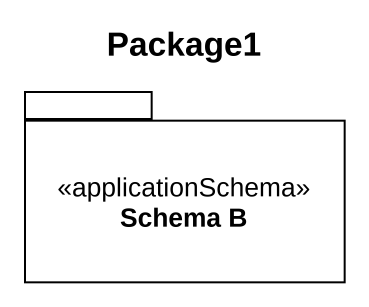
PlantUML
@startuml
title Package1
package "Schema B" as Schema_B <<applicationSchema>> {
}
@enduml
